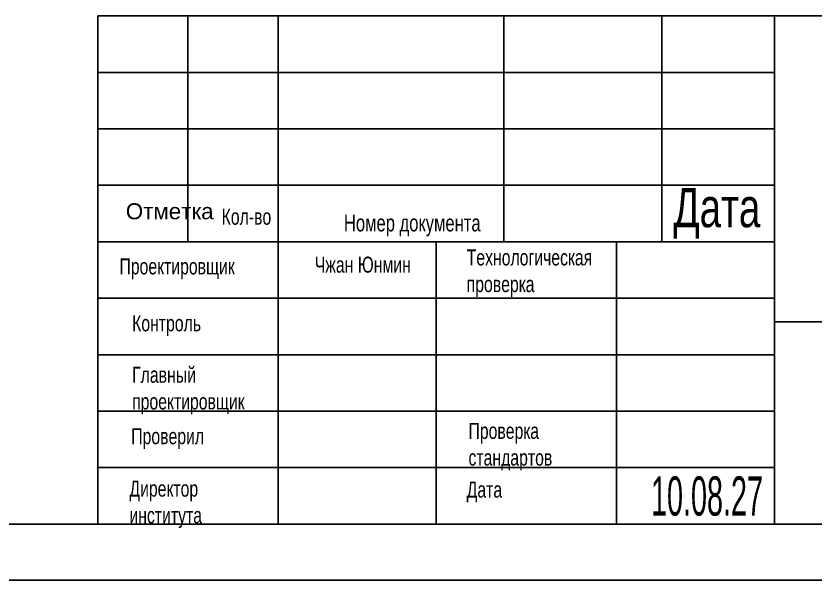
# Model space of a CAD drawing. Header units: millimetres. Extents: x 0 to 29400, y 0 to 20790.
# Drawn here: x 15838 to 20836, y 0 to 3525 of the extents above; entities that cross this region are included whole.
import ezdxf
from ezdxf.enums import TextEntityAlignment as Align

# ---------------------------------------------------------------- set-up
doc = ezdxf.new("R2010")
doc.units = ezdxf.units.MM
doc.header["$LTSCALE"] = 700
for name, color, linetype in [('01', 7, 'Continuous'), ('02', 1, 'Continuous'), ('11', 3, 'Continuous'), ('THICK', 7, 'Continuous')]:
    doc.layers.add(name, color=color, linetype=linetype)
doc.styles.get("Standard").update_dxf_attribs({"font": 'FZYTK.TTF', "width": 0.707})

# ---------------------------------------------------------------- blocks, each defined once
blk = doc.blocks.new('*U867')
at = {"layer": '01'}
blk.add_lwpolyline([(25, 5), (415, 5)], dxfattribs=at)
at = {"layer": '02'}
blk.add_lwpolyline([(0, 0), (420, 0)], dxfattribs=at)
blk = doc.blocks.new('HEADE')
at = {"layer": 'THICK'}
for p, q in [((-720, 180), (-720, 0)), ((-720, 180), (0, 180)), ((-688.01, 179.91), (-688.01, 180)), ((-688, 100), (-688, 180)), ((-656, 0), (-656, 180)), ((-576, 100), (-576, 180)), ((-520, 100), (-520, 180)), ((-480, 0), (-480, 180)), ((-720, 120), (-480, 120)), ((-720, 100), (-480, 100)), ((-600, 0), (-600, 100)), ((-536, 0), (-536, 100)), ((-480, 71.65), (-260, 71.65)), ((-720, 0), (0, 0))]:
    blk.add_line(p, q, dxfattribs=at)
at = {"layer": 'THICK', "color": 3}
for p, q in [((-720, 160), (-480, 160)), ((-720, 140), (-480, 140)), ((-720, 80), (-480, 80)), ((-720, 60), (-480, 60)), ((-720, 40), (-480, 40)), ((-720, 20), (-480, 20))]:
    blk.add_line(p, q, dxfattribs=at)
for p in [(-720, 20), (-720, 0)]:
    blk.add_point(p, dxfattribs=at)

msp = doc.modelspace()

# ---------------------------------------------------------------- block references
at = {"layer": '01'}
for name, p, xscale, yscale, zscale in [('*U867', (0, 0), 70, 70, 70), ('HEADE', (29050, 350), 17.63999999999999, 17.64, 17.64)]:
    msp.add_blockref(name, p, dxfattribs=dict(at, xscale=xscale, yscale=yscale, zscale=zscale))

# ---------------------------------------------------------------- texts
at = {"layer": '01', "attachment_point": 1}
for s, insert, char_height, width in [('{\\fArial|b0|i0|c204|p34;Дата}', (19950, 2450), 245, 119.046), ('{\\fArial|b0|i0|c204|p34;Номер документа}', (17889.3, 2283.8), 105, 1245.313), ('{\\fArial|b0|i0|c204|p34;Проектировщик}', (16485.4, 2010.2), 100, 5.655), ('{\\fArial|b0|i0|c204|p34;Контроль}', (16564.6, 1654.5), 100, 5.655), ('{\\fArial|b0|i0|c204|p34;Проверил}', (16559, 948.6), 100, 5.655)]:
    msp.add_mtext(s, dxfattribs=dict(at, insert=insert, char_height=char_height, width=width))
at = {"layer": '01', "char_height": 100, "attachment_point": 1}
for s, insert in [('{\\fArial|b0|i0|c204|p34;\\W1;Отметка}', (16525, 2354.7)), ('{\\fArial|b0|i0|c204|p34;Кол-во}', (17124.5, 2320.8)), ('{\\fArial|b0|i0|c204|p34;Технологическая\\Pпроверка}', (18657, 2066.1)), ('{\\fArial|b0|i0|c204|p34;\\C3;Чжан Юнмин}', (17706.9, 2021)), ('{\\fArial|b0|i0|c204|p34;Главный\\Pпроектировщик}', (16564.6, 1332.6)), ('{\\fArial|b0|i0|c204|p34;Проверка\\Pстандартов}', (18668.3, 981.9)), ('{\\fArial|b0|i0|c204|p34;Директор\\Pинститута}', (16547.7, 621.1)), ('{\\fArial|b0|i0|c204|p34;Дата}', (18657, 614.9))]:
    msp.add_mtext(s, dxfattribs=dict(at, insert=insert))
at = {"layer": '11', "width": 0.612245}
msp.add_text('10.08.27', height=245, dxfattribs=at).set_placement((19810, 402.5), (20510, 402.5), align=Align.FIT)

doc.saveas('drawing.dxf')
